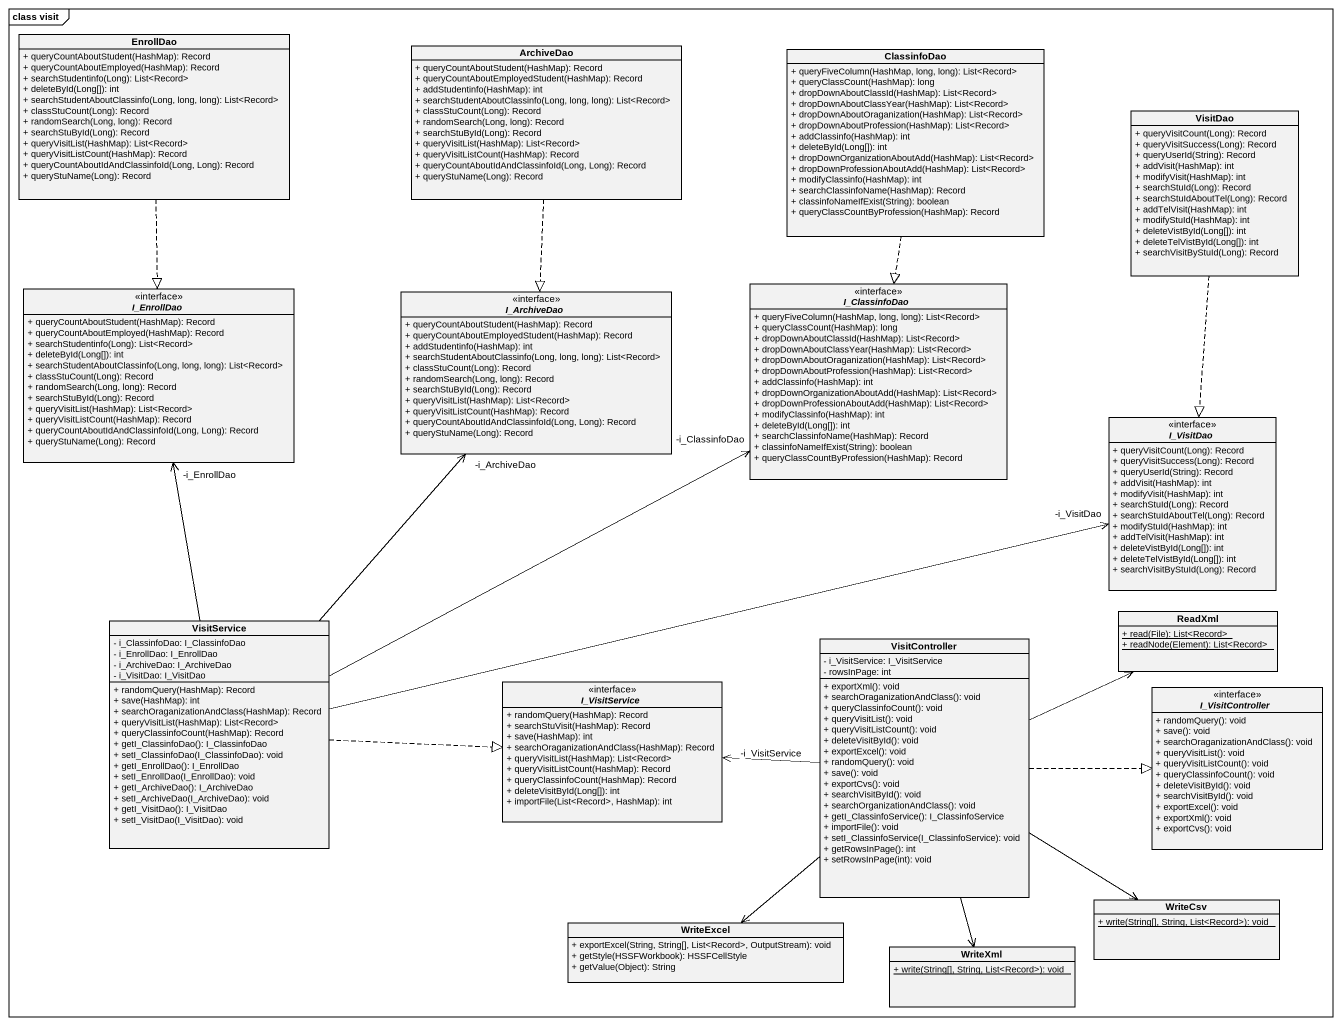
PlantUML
@startuml
mainframe class visit
hide circle
hide empty members
skinparam classAttributeIconSize 0
class EnrollDao {
  + queryCountAboutStudent(HashMap): Record
  + queryCountAboutEmployed(HashMap): Record
  + searchStudentinfo(Long): List<Record>
  + deleteById(Long[]): int
  + searchStudentAboutClassinfo(Long, long, long): List<Record>
  + classStuCount(Long): Record
  + randomSearch(Long, long): Record
  + searchStuById(Long): Record
  + queryVisitList(HashMap): List<Record>
  + queryVisitListCount(HashMap): Record
  + queryCountAboutIdAndClassinfoId(Long, Long): Record
  + queryStuName(Long): Record
}
class ArchiveDao {
  + queryCountAboutStudent(HashMap): Record
  + queryCountAboutEmployedStudent(HashMap): Record
  + addStudentinfo(HashMap): int
  + searchStudentAboutClassinfo(Long, long, long): List<Record>
  + classStuCount(Long): Record
  + randomSearch(Long, long): Record
  + searchStuById(Long): Record
  + queryVisitList(HashMap): List<Record>
  + queryVisitListCount(HashMap): Record
  + queryCountAboutIdAndClassinfoId(Long, Long): Record
  + queryStuName(Long): Record
}
class ClassinfoDao {
  + queryFiveColumn(HashMap, long, long): List<Record>
  + queryClassCount(HashMap): long
  + dropDownAboutClassId(HashMap): List<Record>
  + dropDownAboutClassYear(HashMap): List<Record>
  + dropDownAboutOraganization(HashMap): List<Record>
  + dropDownAboutProfession(HashMap): List<Record>
  + addClassinfo(HashMap): int
  + deleteById(Long[]): int
  + dropDownOrganizationAboutAdd(HashMap): List<Record>
  + dropDownProfessionAboutAdd(HashMap): List<Record>
  + modifyClassinfo(HashMap): int
  + searchClassinfoName(HashMap): Record
  + classinfoNameIfExist(String): boolean
  + queryClassCountByProfession(HashMap): Record
}
class VisitDao {
  + queryVisitCount(Long): Record
  + queryVisitSuccess(Long): Record
  + queryUserId(String): Record
  + addVisit(HashMap): int
  + modifyVisit(HashMap): int
  + searchStuId(Long): Record
  + searchStuIdAboutTel(Long): Record
  + addTelVisit(HashMap): int
  + modifyStuId(HashMap): int
  + deleteVistById(Long[]): int
  + deleteTelVistById(Long[]): int
  + searchVisitByStuId(Long): Record
}
interface I_EnrollDao <<interface>> {
  + queryCountAboutStudent(HashMap): Record
  + queryCountAboutEmployed(HashMap): Record
  + searchStudentinfo(Long): List<Record>
  + deleteById(Long[]): int
  + searchStudentAboutClassinfo(Long, long, long): List<Record>
  + classStuCount(Long): Record
  + randomSearch(Long, long): Record
  + searchStuById(Long): Record
  + queryVisitList(HashMap): List<Record>
  + queryVisitListCount(HashMap): Record
  + queryCountAboutIdAndClassinfoId(Long, Long): Record
  + queryStuName(Long): Record
}
interface I_ArchiveDao <<interface>> {
  + queryCountAboutStudent(HashMap): Record
  + queryCountAboutEmployedStudent(HashMap): Record
  + addStudentinfo(HashMap): int
  + searchStudentAboutClassinfo(Long, long, long): List<Record>
  + classStuCount(Long): Record
  + randomSearch(Long, long): Record
  + searchStuById(Long): Record
  + queryVisitList(HashMap): List<Record>
  + queryVisitListCount(HashMap): Record
  + queryCountAboutIdAndClassinfoId(Long, Long): Record
  + queryStuName(Long): Record
}
interface I_ClassinfoDao <<interface>> {
  + queryFiveColumn(HashMap, long, long): List<Record>
  + queryClassCount(HashMap): long
  + dropDownAboutClassId(HashMap): List<Record>
  + dropDownAboutClassYear(HashMap): List<Record>
  + dropDownAboutOraganization(HashMap): List<Record>
  + dropDownAboutProfession(HashMap): List<Record>
  + addClassinfo(HashMap): int
  + dropDownOrganizationAboutAdd(HashMap): List<Record>
  + dropDownProfessionAboutAdd(HashMap): List<Record>
  + modifyClassinfo(HashMap): int
  + deleteById(Long[]): int
  + searchClassinfoName(HashMap): Record
  + classinfoNameIfExist(String): boolean
  + queryClassCountByProfession(HashMap): Record
}
interface I_VisitDao <<interface>> {
  + queryVisitCount(Long): Record
  + queryVisitSuccess(Long): Record
  + queryUserId(String): Record
  + addVisit(HashMap): int
  + modifyVisit(HashMap): int
  + searchStuId(Long): Record
  + searchStuIdAboutTel(Long): Record
  + modifyStuId(HashMap): int
  + addTelVisit(HashMap): int
  + deleteVistById(Long[]): int
  + deleteTelVistById(Long[]): int
  + searchVisitByStuId(Long): Record
}
class ReadXml {
  {static} + read(File): List<Record>
  {static} + readNode(Element): List<Record>
}
class VisitService {
  - i_ClassinfoDao: I_ClassinfoDao
  - i_EnrollDao: I_EnrollDao
  - i_ArchiveDao: I_ArchiveDao
  - i_VisitDao: I_VisitDao
  + randomQuery(HashMap): Record
  + save(HashMap): int
  + searchOraganizationAndClass(HashMap): Record
  + queryVisitList(HashMap): List<Record>
  + queryClassinfoCount(HashMap): Record
  + getI_ClassinfoDao(): I_ClassinfoDao
  + setI_ClassinfoDao(I_ClassinfoDao): void
  + getI_EnrollDao(): I_EnrollDao
  + setI_EnrollDao(I_EnrollDao): void
  + getI_ArchiveDao(): I_ArchiveDao
  + setI_ArchiveDao(I_ArchiveDao): void
  + getI_VisitDao(): I_VisitDao
  + setI_VisitDao(I_VisitDao): void
}
class VisitController {
  - i_VisitService: I_VisitService
  - rowsInPage: int
  + exportXml(): void
  + searchOraganizationAndClass(): void
  + queryClassinfoCount(): void
  + queryVisitList(): void
  + queryVisitListCount(): void
  + deleteVisitById(): void
  + exportExcel(): void
  + randomQuery(): void
  + save(): void
  + exportCvs(): void
  + searchVisitById(): void
  + searchOrganizationAndClass(): void
  + getI_ClassinfoService(): I_ClassinfoService
  + importFile(): void
  + setI_ClassinfoService(I_ClassinfoService): void
  + getRowsInPage(): int
  + setRowsInPage(int): void
}
interface I_VisitService <<interface>> {
  + randomQuery(HashMap): Record
  + searchStuVisit(HashMap): Record
  + save(HashMap): int
  + searchOraganizationAndClass(HashMap): Record
  + queryVisitList(HashMap): List<Record>
  + queryVisitListCount(HashMap): Record
  + queryClassinfoCount(HashMap): Record
  + deleteVisitById(Long[]): int
  + importFile(List<Record>, HashMap): int
}
interface I_VisitController <<interface>> {
  + randomQuery(): void
  + save(): void
  + searchOraganizationAndClass(): void
  + queryVisitList(): void
  + queryVisitListCount(): void
  + queryClassinfoCount(): void
  + deleteVisitById(): void
  + searchVisitById(): void
  + exportExcel(): void
  + exportXml(): void
  + exportCvs(): void
}
class WriteExcel {
  + exportExcel(String, String[], List<Record>, OutputStream): void
  + getStyle(HSSFWorkbook): HSSFCellStyle
  + getValue(Object): String
}
class WriteCsv {
  {static} + write(String[], String, List<Record>): void
}
class WriteXml {
  {static} + write(String[], String, List<Record>): void
}
EnrollDao ..|> I_EnrollDao
ArchiveDao ..|> I_ArchiveDao
ClassinfoDao ..|> I_ClassinfoDao
VisitDao ..|> I_VisitDao
VisitService -up-> "-i_EnrollDao" I_EnrollDao
VisitService -up-> "-i_ArchiveDao" I_ArchiveDao
VisitService -right-> "-i_ClassinfoDao" I_ClassinfoDao
VisitService -right-> "-i_VisitDao" I_VisitDao
VisitService .right.|> I_VisitService
VisitController -right-> ReadXml
VisitController -left-> I_VisitService : -i_VisitService
VisitController .right.|> I_VisitController
VisitController --> WriteExcel
VisitController --> WriteCsv
VisitController --> WriteXml
@enduml
